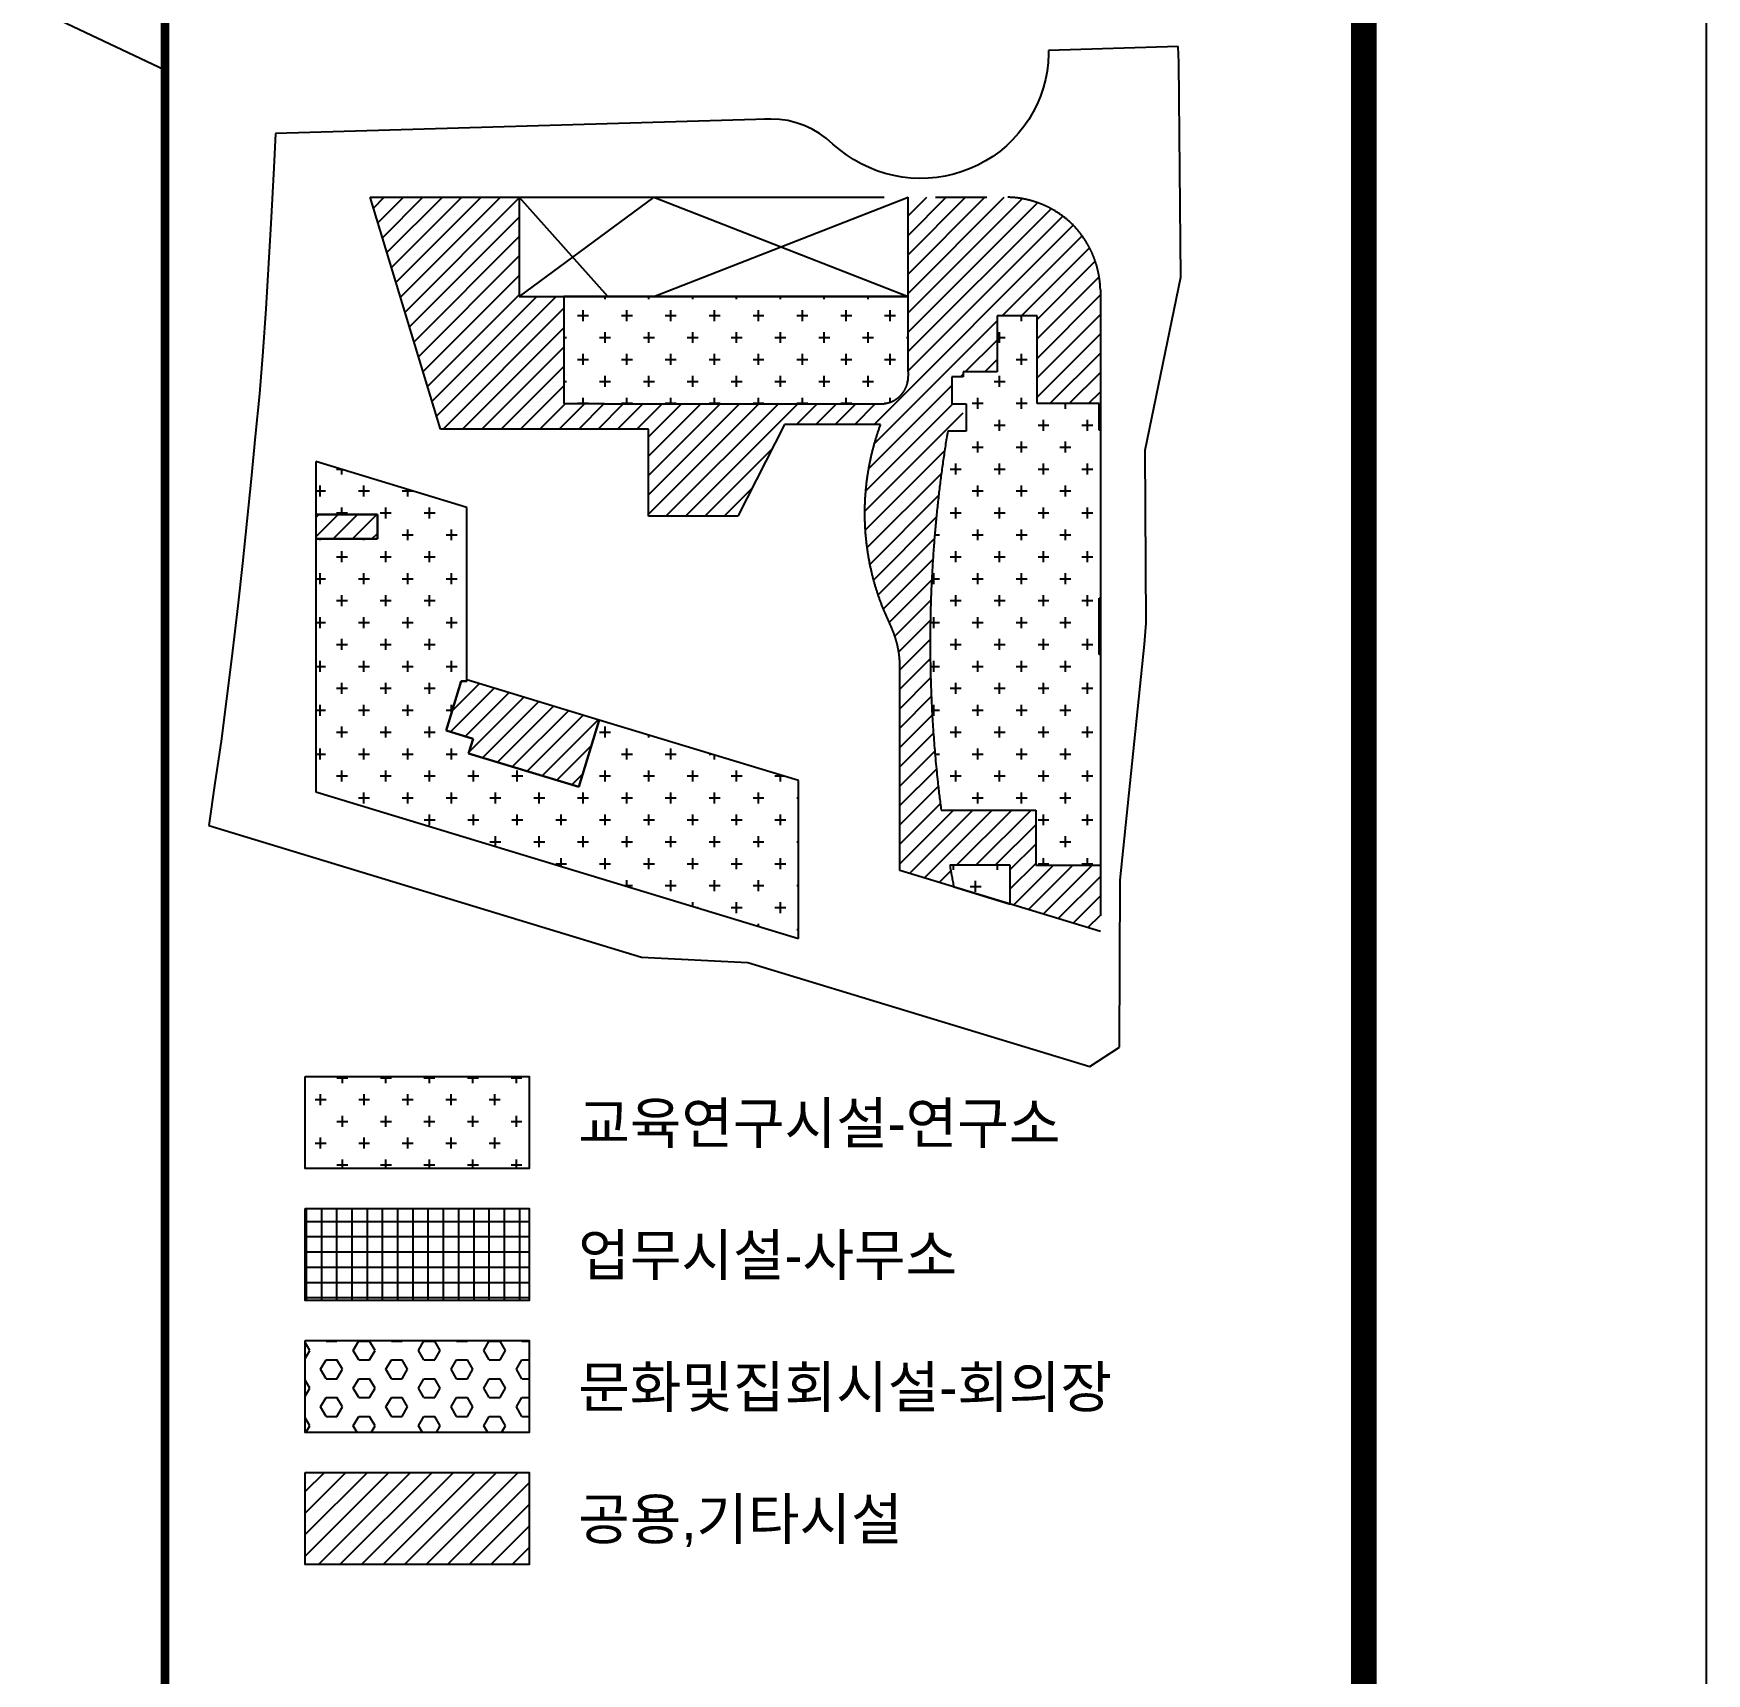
# Model space of a CAD drawing. Header units: metres. Extents: x 630750 to 860239, y 578133 to 726633.
# Drawn here: x 816580 to 841000, y 652478 to 676416 of the extents above; entities that cross this region are included whole.
import ezdxf

# ---------------------------------------------------------------- set-up
doc = ezdxf.new("R2010")
doc.units = ezdxf.units.M
doc.linetypes.add('SITE$0$ACAD$0$DASHED', pattern=[19.049999999999997, 12.7, -6.35])
doc.linetypes.add('SITE$0$PROPERTY', pattern=[37.5, 25, -2.5, 2.5, -2.5, 2.5, -2.5])
for name, color, linetype in [('001dmp-FORM', 7, 'Continuous'), ('A-DIM', 7, 'Continuous'), ('A-HAT-1', 9, 'Continuous'), ('A-TXT', 3, 'Continuous'), ('SITE$0$C-PROP', 72, 'SITE$0$ACAD$0$DASHED'), ('soland', 8, 'Continuous')]:
    doc.layers.add(name, color=color, linetype=linetype)
doc.layers.add('area', color=7, linetype='Continuous', true_color=0xc0a0de, plot=False)
doc.styles.add('돋움', font='')
doc.styles.get('돋움').set_extended_font_data('Dotum')

# ---------------------------------------------------------------- blocks, each defined once
blk = doc.blocks.new('xref-sheet(건축)')
at = {"layer": '001dmp-FORM', "color": 30}
blk.add_lwpolyline([(8410.002942688461, 5940.002066505535), (6.582882633665577e-06, 5940.002066580394), (6.530030077556148e-06, -6.115735203593431e-06), (8410.002942635594, -6.190587922660581e-06)], close=True, dxfattribs=at)
at = {"layer": '001dmp-FORM', "const_width": 15.00000523680961}
blk.add_lwpolyline([(300.0001112690406, 200.0000636693372), (300.0001113183425, 5740.001996789974), (8210.002872862595, 5740.001996719557), (8210.002872813307, 200.0000635989337)], close=True, dxfattribs=at)
at = {"layer": '001dmp-FORM', "const_width": 5.000001745603205}
blk.add_lwpolyline([(7510.002628428894, 200.0000636051549), (7510.002628478196, 5740.001996725788)], dxfattribs=at)

msp = doc.modelspace()

# ---------------------------------------------------------------- hatches: boundary and pattern name
at = {"layer": 'soland'}
h = msp.add_hatch(dxfattribs=at)
h.set_pattern_fill('ANSI31', color=256, scale=200, angle=-1.272221872585407e-14, style=0)
h.set_pattern_definition([(44.99999999999999, (-210677.676846183, 558057.6961611692), (-141.4213562373095, 141.4213562373095), [])])
h.paths.add_polyline_path([(822904.268707753, 666980.41396605), (822904.2687014191, 666962.6857227978), (822821.4794821794, 666962.6857227978), (822602.4694807826, 666240.9332500935), (822997.1969165372, 666121.1563743284), (822931.8649299125, 665905.853316968), (824540.677726386, 665417.6719720789), (824836.9258060538, 666393.9615870282)], flags=17)
h.paths.add_polyline_path([(821602.8013486973, 669393.8340974763), (820701.2813994269, 669393.8340974763), (820701.2813994269, 669037.5840974763), (821602.8013486973, 669037.5840974763)])
edge = h.paths.add_edge_path()
edge.add_line((829984.0128715354, 671403.2115926367), (830149.6446175853, 671403.2115926367))
edge.add_line((830149.6446175853, 671403.2115926367), (830149.6446175853, 671475.0841677646))
edge.add_line((830149.6446175853, 671475.0841677651), (830646.5198384355, 671475.0841677651))
edge.add_line((830646.5198384364, 671475.0841677651), (830646.5198384364, 672293.8261395997))
edge.add_line((830646.5198384364, 672293.8261395997), (831227.769214345, 672293.8261395997))
edge.add_line((831227.769214345, 672293.8261395997), (831227.7688101529, 671012.5841678263))
edge.add_line((831227.768810152, 671012.5841678266), (832152.78129266, 671012.5841676792))
edge.add_line((832152.78129266, 671012.5841676785), (832152.7814061398, 672537.5835003181))
edge.add_line((832152.7814061408, 672537.5835003179), (832152.7814067191, 672674.4563122002))
edge.add_arc((830752.7064835549, 672639.3630929101), 1400.514664154739, 1.435832037674046, 32.03098155881897)
edge.add_arc((830827.062629979, 672700.6452233527), 1305.035729528277, 31.48148518320641, 59.88528535032727)
edge.add_arc((830774.031251164, 672646.3334730115), 1378.749991016496, 59.11134393716097, 88.81457945822483)
edge.add_line((830802.5548523021, 674024.788384101), (829346.5199961689, 674024.788384101))
edge.add_line((829346.5199961689, 674024.788384101), (829346.519996168, 672575.0881210024))
edge.add_line((829346.519996168, 672575.0881210022), (829346.530603065, 672575.0839756095))
edge.add_line((829346.530603066, 672575.083975609), (829346.51960224, 672575.0839756097))
edge.add_line((829346.519602239, 672575.08397561), (829346.5195946059, 671475.0840123043))
edge.add_line((829346.5195946059, 671475.084012305), (829349.6435518375, 671475.084012305))
edge.add_line((829349.6435518385, 671475.084012305), (829349.6435518385, 671412.5840971699))
edge.add_arc((828946.5185518385, 671412.584097169), 403.125000000029, -90.0000000837228, 8.185452315956354e-12, ccw=False)
edge.add_line((828946.5185512489, 671009.459097169), (824915.2696851565, 671009.415878584))
edge.add_line((824915.2696851565, 671009.4158785843), (824915.2696866252, 671012.5853502442))
edge.add_line((824915.2696866252, 671012.5853502449), (824321.5195713461, 671012.583386379))
edge.add_line((824321.5195713461, 671012.583386378), (824321.5197208811, 672575.0841486562))
edge.add_line((824321.5197208802, 672575.0841486562), (823671.5196613668, 672575.0841486602))
edge.add_line((823671.5196613668, 672575.0841486609), (823671.5196598832, 674024.788384101))
edge.add_line((823671.5196598842, 674024.788384101), (821494.5251401326, 674024.788384101))
edge.add_line((821494.5251401326, 674024.788384101), (822522.0728225958, 670640.7086918656))
edge.add_line((822522.0728225968, 670640.7086918649), (825559.0200293314, 670640.7086918649))
edge.add_line((825559.0200293305, 670640.7086918649), (825559.0200293305, 669368.8337523526))
edge.add_line((825559.0200293305, 669368.8337523533), (826860.8372466489, 669368.8337523533))
edge.add_line((826860.8372466489, 669368.8337523533), (827543.571810034, 670709.458504584))
edge.add_line((827543.571810034, 670709.4585045833), (828941.983603225, 670709.4585045833))
edge.add_arc((832452.69573725, 669412.5401190264), 3742.605641366633, 159.7248894543363, 206.7850914515523)
edge.add_arc((827854.2366457375, 667177.1691183007), 1371.960971102256, -0.09556586327721561, 23.578136384199922, ccw=False)
edge.add_line((829226.1957084293, 667174.8807721973), (829226.1953202802, 664197.8141002915))
edge.add_line((829226.1953202802, 664197.8141002912), (832152.7807194673, 663309.7652239763))
edge.add_line((832152.7807194673, 663309.7652239759), (832152.7807913002, 664275.0841677625))
edge.add_line((832152.7807913002, 664275.0841677632), (831209.019610932, 664275.0841677632))
edge.add_line((831209.019610932, 664275.0841677632), (831209.019610932, 665081.334167817))
edge.add_line((831209.019610932, 665081.3341678173), (829828.2791979423, 665081.3341678173))
edge.add_arc((848409.0191853734, 667524.1045038305), 18740.62500011744, 178.6867283821658, 187.4896016763018, ccw=False)
edge.add_arc((848406.6690826266, 667524.219107689), 18738.27288818081, 175.7293983067739, 178.686914020385, ccw=False)
edge.add_arc((848409.0191852496, 667524.1045038305), 18740.62499999351, 170.5239937291809, 175.7295839449746, ccw=False)
edge.add_line((829924.116910505, 670609.459148523), (830149.6446175853, 670609.4591649141))
edge.add_line((830149.6446175853, 670609.4591649134), (830149.6446175853, 671009.4666804312))
edge.add_line((830149.6446175853, 671009.4666804314), (829984.0128715354, 671009.4682468564))
edge.add_line((829984.0128715354, 671009.4682468564), (829984.0128715354, 671403.2115926367))
edge = h.paths.add_edge_path()
edge.add_line((829955.3468380215, 664275.091516446), (830837.0716465524, 664275.091516446))
edge.add_line((830837.0716465524, 664275.091516446), (830837.0715834823, 663709.0090346314))
edge.add_line((830837.0715834833, 663709.0090346314), (830013.8349315998, 663958.8135965791))
edge.add_arc((848408.9997129737, 667524.1096167319), 18737.48710593834, 189.98536841909, 190.9688976682143, ccw=False)
h = msp.add_hatch(dxfattribs=at)
h.set_pattern_fill('CROSS', color=256, scale=80, angle=-1.272221872585407e-14, style=0)
h.set_pattern_definition([(360, (-210677.676846183, 558057.6961611692), (320.0000000000001, 319.9999999999999), [160, -480]), (90, (-210597.676846183, 557977.6961611692), (-319.9999999999999, 320.0000000000001), [160, -480])])
edge = h.paths.add_edge_path()
edge.add_line((832152.7807194673, 671012.5841676785), (831227.768810152, 671012.5841678259))
edge.add_line((831227.7688101529, 671012.5841678266), (831227.769214345, 672293.8261395999))
edge.add_line((831227.769214345, 672293.8261395997), (830646.5198384364, 672293.8261395997))
edge.add_line((830646.5198384364, 672293.8261395997), (830646.5198384364, 671475.0841677651))
edge.add_line((830646.5198384364, 671475.0841677651), (830149.6446175853, 671475.0841677651))
edge.add_line((830149.6446175853, 671475.0841677651), (830149.6446175853, 670609.4591649141))
edge.add_line((830149.6446175853, 670609.4591649134), (829924.116910505, 670609.4591485224))
edge.add_arc((848409.0191852486, 667524.1045038287), 18740.62499999329, 170.5239937291766, 175.7295839919786)
edge.add_arc((848406.6690826266, 667524.2191076853), 18738.27288818153, 175.7293983537757, 178.6869139760019)
edge.add_arc((848409.0191852486, 667524.1045038278), 18740.62499999322, 178.6867283377813, 186.2417151622575)
edge.add_arc((848409.0191853734, 667524.1045038343), 18740.62500011758, 186.2417151622377, 187.4896016763128)
edge.add_line((829828.2791979423, 665081.3341678173), (831209.019610932, 665081.3341678173))
edge.add_line((831209.019610932, 665081.3341678173), (831209.019610932, 664275.0841677635))
edge.add_line((831209.019610932, 664275.0841677632), (832152.7807194673, 664275.0841677632))
edge.add_line((832152.7807194673, 664275.0841677632), (832152.7807194673, 671012.584167679))
h.paths.add_polyline_path([(822904.2696073389, 669498.2813342378), (820701.2687014191, 670166.7642972047), (820701.2687014191, 669393.8340974763), (821602.8013486973, 669393.8340974763), (821602.8013486973, 669037.5840974763), (820701.2687014191, 669037.5840974763), (820701.2687014191, 665346.7032840248), (827747.8110411576, 663208.4865046839), (827747.8110411576, 665510.6767996313), (824836.9258060538, 666393.9615870282), (824540.677726386, 665417.6719720789), (822931.8649299125, 665905.853316968), (822997.1969165372, 666121.1563743284), (822602.4694807826, 666240.9332500935), (822821.4794821794, 666962.6857227978), (822904.2687014191, 666962.6857227978)])
h.paths.add_polyline_path([(825637.1397450584, 672575.085304733), (824965.2696605268, 672575.085304733), (824965.2696605268, 672575.0841486525), (824321.5197208802, 672575.0841486562), (824321.519571347, 671012.5860987153), (824915.2696866262, 671012.5880625813), (824915.2696851584, 671009.4185931269), (828946.5211162324, 671009.4618117396, 0.4142072822362096), (829349.6371951158, 671412.586534239), (829349.6371951158, 671475.084012305), (829346.5132400336, 671475.084012305), (829346.5132476658, 672575.0839756109), (825637.1448498106, 672575.0841767729)])
h = msp.add_hatch(dxfattribs=at)
h.set_pattern_fill('CROSS', color=256, scale=80, angle=-1.272221872585407e-14, style=0)
h.set_pattern_definition([(360, (-248149.347747136, 1136285.969848107), (320.0000000000001, 319.9999999999999), [160, -480]), (90, (-248069.347747136, 1136205.969848107), (-319.9999999999999, 320.0000000000001), [160, -480])])
edge = h.paths.add_edge_path()
edge.add_line((830013.8349315998, 663958.8135965789), (830837.0715834833, 663709.0090346314))
edge.add_line((830837.0715834833, 663709.0090346314), (830837.0716465533, 664275.091516446))
edge.add_line((830837.0716465533, 664275.091516446), (829955.3468380215, 664275.091516446))
edge.add_arc((848408.9997129871, 667524.1096167313), 18737.48710595171, 189.9853684190825, 190.9688976682067)
h = msp.add_hatch(dxfattribs=at)
h.set_pattern_fill('CROSS', color=256, scale=50, angle=-1.272221872585407e-14, style=0)
h.set_pattern_definition([(360, (209822.5339670408, 558619.5648002529), (317.5000000000001, 317.4999999999999), [158.75, -476.25]), (90, (209901.9089670408, 558540.1898002529), (-317.4999999999999, 317.5000000000001), [158.75, -476.25])])
h.paths.add_polyline_path([(820546.0610356777, 661193.6295423114), (823814.681897547, 661193.6295423114), (823814.681897547, 659849.193131888), (820546.0610356777, 659849.193131888)])
h = msp.add_hatch(dxfattribs=at)
h.set_pattern_fill('NET', color=256, scale=70, angle=-1.272221872585407e-14, style=0)
h.set_pattern_definition([(360, (209822.5339670408, 558619.5648002529), (5.443375242740467e-14, 222.25), []), (90, (209822.5339670408, 558619.5648002529), (-222.25, 6.804263998292963e-14), [])])
h.paths.add_polyline_path([(820546.0610356777, 659267.0547152085), (823814.681897547, 659267.0547152085), (823814.681897547, 657922.618304787), (820546.0610356777, 657922.618304787)])
h = msp.add_hatch(dxfattribs=at)
h.set_pattern_fill('HEX', color=256, scale=50, angle=-1.272221872585407e-14, style=0)
h.set_pattern_definition([(360, (209822.5339670408, 558619.5648002529), (6.734428737321245e-14, 274.963), [158.75, -317.5]), (120, (209822.5339670408, 558619.5648002529), (-238.1249431007806, -137.4814999999998), [158.749999999999, -317.499999999998]), (59.99999999999997, (209981.2839670408, 558619.5648002529), (-238.1249431007805, 137.4815000000001), [158.75, -317.4999999999999])])
h.paths.add_polyline_path([(820546.0610356777, 657340.4798881074), (823814.681897547, 657340.4798881074), (823814.681897547, 655996.043477684), (820546.0610356777, 655996.043477684)])
h = msp.add_hatch(dxfattribs=at)
h.set_pattern_fill('ANSI31', color=256, scale=70, angle=-1.272221872585407e-14, style=0)
h.set_pattern_definition([(44.99999999999999, (209822.5339670408, 558619.5648002529), (-157.1544821187101, 157.1544821187102), [])])
h.paths.add_polyline_path([(820546.0610356777, 655413.9050610045), (823814.681897547, 655413.9050610045), (823814.681897547, 654069.468650583), (820546.0610356777, 654069.468650583)])

# ---------------------------------------------------------------- linework, layer by layer
at = {"layer": 'A-DIM', "elevation": 3.80022673549533e-08}
msp.add_lwpolyline([(763507.5170051111, 701879.6573324866), (780970.0974493385, 693625.2158499901), (780595.2950122878, 692712.9297122305), (782176.5150634851, 694144.9382641391), (781813.3692782689, 693226.6070654528), (818499.9882723298, 675885.0949879905)], dxfattribs=at)
at = {"layer": 'A-HAT-1', "color": 8}
for p, q in [((824965.2700898041, 672575.0836676281), (823671.5196598842, 674024.788384101)), ((825637.1437177843, 674024.788384101), (823671.5313964951, 672575.0841486609)), ((825637.1435470543, 672575.0836676281), (829346.5199961689, 674024.788384101)), ((825637.1437177843, 674024.788384101), (829346.5313911046, 672575.0836676281))]:
    msp.add_line(p, q, dxfattribs=at)
at = {"layer": 'A-TXT'}
for points in [[(820546.0610356777, 661193.6295423114), (823814.681897547, 661193.6295423114), (823814.681897547, 659849.193131888), (820546.0610356777, 659849.193131888)], [(820546.0610356777, 659267.0547152085), (823814.681897547, 659267.0547152085), (823814.681897547, 657922.618304787), (820546.0610356777, 657922.618304787)], [(820546.0610356777, 657340.4798881074), (823814.681897547, 657340.4798881074), (823814.681897547, 655996.043477684), (820546.0610356777, 655996.043477684)], [(820546.0610356777, 655413.9050610045), (823814.681897547, 655413.9050610045), (823814.681897547, 654069.468650583), (820546.0610356777, 654069.468650583)]]:
    msp.add_lwpolyline(points, close=True, dxfattribs=at)
at = {"layer": 'area', "color": 230}
msp.add_line((824915.2696866252, 671012.5853502449), (824915.2696851565, 671009.4158785843), dxfattribs=at)
at = {"layer": 'SITE$0$C-PROP', "color": 8, "linetype": 'SITE$0$PROPERTY', "ltscale": 300}
for points in [[(820112.1207129246, 674954.1063493096), (820086.3013451135, 674454.5419288349), (820046.6194174065, 673642.7025622554), (819969.7574991005, 672396.2795319628), (819929.7188805937, 671774.2176608663), (819877.3667633104, 671154.6438106798), (819818.3055148496, 670534.5221843753), (819758.7862510531, 669917.1578614801), (819696.5096838585, 669299.3355231859), (819633.4966075922, 668679.124136075), (819562.1218603736, 668061.4905307383), (819473.4023045449, 667319.7069350422), (819398.443984052, 666703.1780932952), (819319.1655812244, 666085.3649663493), (819228.3101887273, 665472.4289092437), (819137.5445570162, 664855.5410242766), (825453.5613740886, 662935.873816298), (827005.2809368352, 662856.4570454076), (832000.7015194892, 661337.3702264257), (832432.3346403966, 661621.5725732163), (832442.6602784636, 664056.5981646456), (832796.970148906, 667501.3467244316), (832818.8261251989, 667809.8493642841), (832808.5226501579, 670334.9499366559), (833326.838858934, 672860.5912280042), (833296.0928495898, 675989.7736783043), (833288.7761678117, 676224.8625522755), (831395.7516772914, 676168.8171190523), (831395.445549596, 676112.6652599048), (831391.8872578813, 675990.8053462073), (831376.5632435771, 675864.7243223485), (831351.6830338797, 675741.5893347446), (831318.8991685807, 675618.2748255596), (831278.4901414084, 675499.9271469932), (831229.719443282, 675384.1572501991), (831173.413344087, 675269.4023562182), (831107.4612887128, 675161.5453263555), (831036.2731203063, 675057.9186180305), (830957.4597900248, 674959.2587403223), (830872.5840768291, 674866.3919631146), (830782.472250603, 674777.7555074465), (830686.2980414646, 674694.9121522788), (830584.7979584968, 674620.2509464823), (830477.1457318029, 674555.3346689619), (830365.8201710394, 674495.474982863), (830250.3632608539, 674443.4291915406), (830133.1640501133, 674398.4607860014), (830011.8334899432, 674361.3062752091), (829889.128883751, 674332.4236745943), (829763.8557070958, 674312.1812386379), (829637.9449935051, 674302.5997617316), (829512.6810281797, 674299.3591614455), (829386.4112713634, 674305.5849957276), (829259.9619929361, 674319.7144856207), (829136.0904962829, 674342.2056464643), (829013.2340024429, 674372.2322083801), (828891.7607659529, 674410.9886957869), (828775.6226146295, 674458.564869519), (828661.6939905229, 674513.3081897252), (828551.1694180815, 674574.8504019525), (828446.3481853342, 674646.4068248976), (828345.0207650567, 674720.8103120584), (828246.3608873411, 674799.623642312), (828153.4941101334, 674884.4993555058), (828051.4301807693, 674956.513793796), (827943.6629117186, 675018.5140213944), (827828.9977785255, 675070.8682927281), (827712.2128789368, 675112.1035898417), (827590.9191640484, 675142.9564216096), (827467.1374281998, 675161.4957546514), (827340.9574321954, 675163.7697611578), (827251.6281716413, 675162.5315325052), (827125.1696818954, 675159.6591867578)], [(822904.2696073389, 669498.2813342378), (820701.2687014191, 670166.7642972047), (820701.2687014191, 669393.8340974763), (821602.8013486973, 669393.8340974763), (821602.8013486973, 669037.5840974763), (820701.2687014191, 669037.5840974763), (820701.2687014191, 665346.7032840248), (827747.8110411576, 663208.4865046839), (827747.8110411576, 665510.6767996313), (824836.9258060538, 666393.9615870282), (824540.677726386, 665417.6719720789), (822931.8649299125, 665905.853316968), (822997.1969165372, 666121.1563743284), (822602.4694807826, 666240.9332500935), (822821.4794821794, 666962.6857227978), (822904.2687014191, 666962.6857227978), (822904.2696073389, 669498.2813342378)], [(821602.8013486973, 669393.8340974763), (820701.2813994269, 669393.8340974763), (820701.2813994269, 669037.5840974763), (821602.8013486973, 669037.5840974763)], [(822904.268707753, 666980.41396605), (822904.2687014191, 666962.6857227978), (822821.4794821794, 666962.6857227978), (822602.4694807826, 666240.9332500935), (822997.1969165372, 666121.1563743284), (822931.8649299125, 665905.853316968), (824540.677726386, 665417.6719720789), (824836.9258060538, 666393.9615870282)]]:
    msp.add_lwpolyline(points, close=True, dxfattribs=at)
msp.add_lwpolyline([(832152.7814067154, 672673.8368216908), (832152.7814061408, 672537.5835003179), (832152.7807194673, 663309.7652239759), (829226.1953202802, 664197.8141002912), (829226.1957090254, 667179.457106629, 0.1028221860726091), (829111.6600490379, 667725.9525829382, -0.2082743595321845), (828941.983603225, 670709.4585045833), (827543.571810034, 670709.4585045833), (826860.8372466489, 669368.8337523533), (825559.0200293305, 669368.8337523533), (825559.0200293305, 670640.7086918649), (822522.0728225958, 670640.7086918649), (821494.5251401326, 674024.788384101), (830802.5548523021, 674024.788384101, -0.130335398727822), (831481.8420016224, 673829.5306160372, -0.1245734230043442), (831940.0087963397, 673382.1649120838, -0.1342092139147741), (832152.7694639749, 672674.9295851641)], format="xyb", dxfattribs=at)
msp.add_lwpolyline([(823671.5196598842, 674024.788384101), (823671.5196613678, 672575.0841486609), (824965.2700898041, 672575.0841486525), (824968.3990966751, 672575.085304733), (825637.1477359355, 672575.085304733), (825634.0196781064, 672575.0841769424), (829346.5199961689, 672575.08397561), (829346.5199961689, 674024.788384101)], dxfattribs=at)
for points in [[(829346.519602239, 672575.08397561), (825637.1448498106, 672575.0841767729), (825634.0196794512, 672573.8627924823), (825637.1477359355, 672575.085304733), (824968.3990966751, 672575.085304733), (824965.2700898041, 672575.0836676281), (824965.2696605268, 672575.0841486525), (824321.5197208802, 672575.0841486562), (824321.5195713461, 671012.583386378), (824915.2696866252, 671012.5853502449), (824915.2696851565, 671009.4158785843), (828946.5271955541, 671009.4590972621, 0.4142072822362082), (829349.6435518385, 671412.584097169), (829349.6435518385, 671475.084012305), (829346.5195946059, 671475.084012305)], [(830149.6377103477, 671403.2115926367), (829984.0128715354, 671403.2115926367), (829984.0128715354, 671009.4682468564), (830191.5127438958, 671009.4662844731), (830191.5127839482, 670609.4621576915), (829924.1101584629, 670609.4621382566, 0.02271757928231806), (829720.4168900809, 668919.6074119551, 0.01290531269761955), (829673.3102556186, 667953.623972857, 0.03297679471163741), (829779.480650965, 665486.5715084063, 0.005444985900251517), (829828.2725118509, 665081.340961685), (831209.0119746941, 665081.340961685), (831209.0119746941, 664275.091516446), (832157.7618623431, 664275.091516446), (832157.7620107195, 667350.0895887451), (832134.011855442, 667350.0895887451), (832134.0118288806, 668175.0889852751), (832157.762050528, 668175.0889852751), (832157.7621687463, 670625.0876470167), (832134.0117825883, 670625.0876470167), (832134.0115669201, 671012.5867506653), (831227.7611610125, 671012.5867508097), (831227.7615652046, 672293.8279702492), (830646.5125892785, 672293.8279702492), (830646.5125892785, 671475.0865618257), (830149.6377103477, 671475.0865618257), (830149.6377103477, 671403.2115926367)], [(830013.8349315998, 663958.8135965789), (830837.0715834833, 663709.0090346314), (830837.0716465533, 664275.091516446), (829955.3468380215, 664275.091516446, 0.004291482266582517)]]:
    msp.add_lwpolyline(points, format="xyb", close=True, dxfattribs=at)

# ---------------------------------------------------------------- block references
at = {"xscale": 24.9999912600033, "yscale": 24.99999123637099, "zscale": 24.99999123690949}
msp.add_blockref('xref-sheet(건축)', (630749.9887918889, 578132.7790740626), dxfattribs=at)

# ---------------------------------------------------------------- texts
at = {"layer": 'A-TXT', "style": '돋움'}
for s, p in [('교육연구시설-연구소', (824531.6176338884, 660213.7170030789)), ('업무시설-사무소', (824531.6176338884, 658287.142175976)), ('문화및집회시설-회의장', (824531.6176338884, 656360.5673488749)), ('공용,기타시설', (824531.6176338884, 654433.9925217719))]:
    msp.add_text(s, height=600, dxfattribs=at).set_placement(p)

doc.saveas('drawing.dxf')
